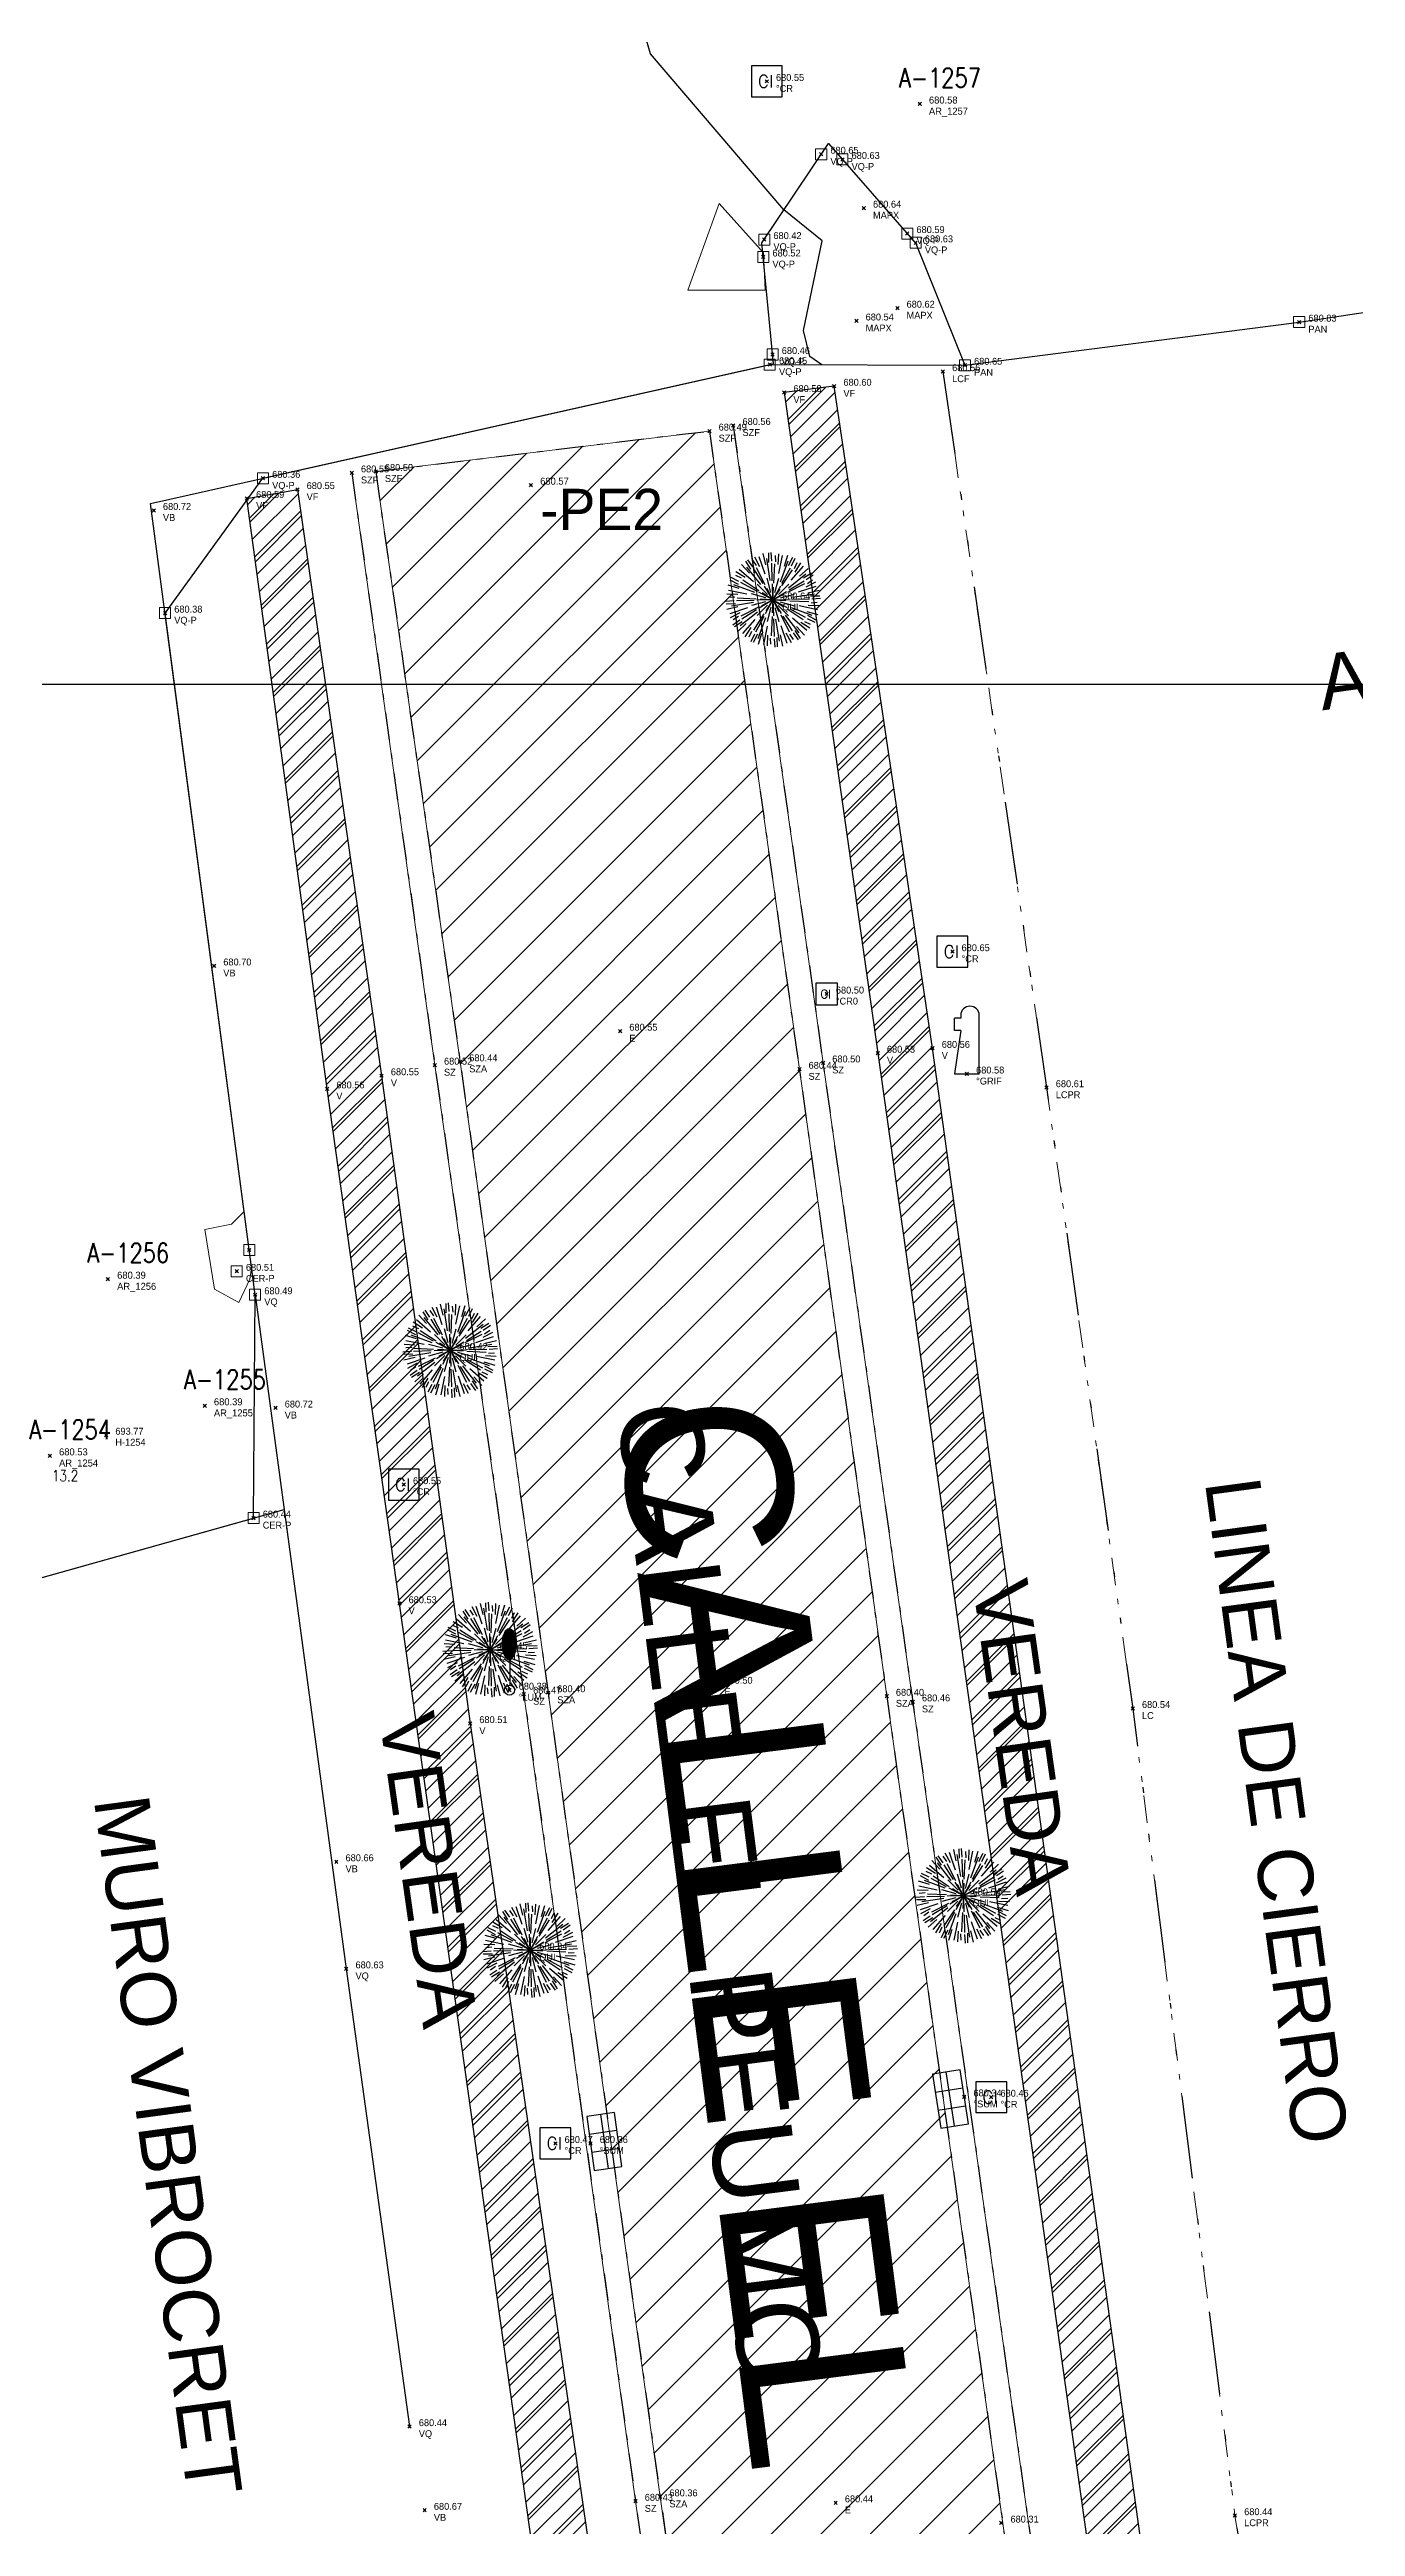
# Model space of a CAD drawing. Extents: x 350769 to 354978, y 6304672 to 6307963.
# Drawn here: x 352631.98 to 352655.68, y 6305766.56 to 6305811.52 of the extents above; entities that cross this region are included whole.
import ezdxf

# ---------------------------------------------------------------- set-up
doc = ezdxf.new("R2010")
doc.units = 0
doc.header["$PDMODE"] = 35
doc.header["$PDSIZE"] = 0.03
for name, pattern in [('4.0 - LO RECABARREN - DESNIVEL NUEVO$0$HIDDEN', [0.375, 0.25, -0.125]), ('CONTINUOS', [0]), ('DASHED', [19.05, 12.7, -6.35]), ('DIVIDE', [1.25, 0.5, -0.25, 0, -0.25, 0, -0.25]), ('JPG_DASHDOT', [1, 0.5, -0.25, 0, -0.25])]:
    doc.linetypes.add(name, pattern=pattern)
doc.layers.get('0').update_dxf_attribs({"linetype": 'CONTINUOUS'})
doc.layers.get('Defpoints').update_dxf_attribs({"linetype": 'CONTINUOUS'})
for name, color, linetype in [('02_Geo ext_Acotamiento', 7, 'CONTINUOUS'), ('02_Geo ext_Geometria', 2, 'CONTINUOUS'), ('1-ARBOL H1', 7, 'CONTINUOUS'), ('1-ARBOL H3', 241, 'CONTINUOUS'), ('1-ARBOL NOMBRE', 3, 'CONTINUOUS'), ('1-ARBOL PTO', 7, 'CONTINUOUS'), ('1-CALLE_NOMBRE', 6, 'CONTINUOUS'), ('1-CERCO', 252, 'CERCO_LINE'), ('1-coordenadas', 8, 'CONTINUOUS'), ('1-LINEA DE CIERRO', 7, 'DIVIDE'), ('1-MURO PANDERETA', 250, 'FENCELINE2'), ('1-MURO VIBROCRET', 7, 'FENCELINE2'), ('1-PAVIMENTO', 161, 'CONTINUOUS'), ('1-SOLERA', 212, 'CONTINUOUS'), ('1-TEXTOS', 7, 'CONTINUOUS'), ('1-VEREDA', 251, 'CONTINUOUS'), ('2-ACHURADO PAVIMENTO HORMIGON 3', 8, 'CONTINUOUS'), ('C-TINN', 5, 'CONTINUOUS'), ('C-TOPO - BORDE - 2', 7, 'CONTINUOUS'), ('C-TOPO-MINR', 8, 'CONTINUOUS'), ('TOP-URB-SOLERAS', 2, 'JPG_DASHDOT'), ('V-NODE-TEXT DIC 2012', 31, 'CONTINUOUS'), ('Z-CR', 253, 'CONTINUOUS'), ('Z-CR0', 253, 'CONTINUOUS'), ('Z-GRIF', 253, 'CONTINUOUS'), ('Z-LUM', 253, 'CONTINUOUS'), ('Z-QUIL', 253, 'CONTINUOUS'), ('Z-QUILLAY', 253, 'CONTINUOUS'), ('Z-SUM', 253, 'CONTINUOUS')]:
    doc.layers.add(name, color=color, linetype=linetype)
doc.layers.add('0_ASD_TOPOGRAFIA_ELEMENTOS', color=9, linetype='CONTINUOS', lineweight=5, true_color=0xbdbdbd)
doc.styles.add('A', font='arial.ttf', dxfattribs={"height": 2})
doc.styles.add('ROMANS', font='romans.shx', dxfattribs={"width": 0.65})
doc.linetypes.add('CERCO_LINE', pattern='A,0.5,-0.2,[" X ",STANDARD,S=0.1,R=0,X=-0.1,Y=-0.05],-0.25', length=0.95)
doc.linetypes.add('FENCELINE2', pattern='A,0.25,-0.1,[132,ltypeshp.shx,S=0.1,R=0,X=-0.1,Y=0],-0.1,1', length=1.45)
doc.dimstyles.new('Principal', dxfattribs={"dimscale": 0, "dimtxt": 2, "dimasz": 2, "dimexe": 1, "dimexo": 1, "dimtad": 1, "dimrnd": 0.05, "dimzin": 1, "dimtxsty": 'ROMANS', "dimcen": 2.5, "dimclrt": 2, "dimaunit": 2, "dimadec": 0, "dimazin": 0, "dimtfac": 1, "dimtmove": 0, "dimatfit": 3, "dimfxl": 1, "dimfxlon": 1, "dimarcsym": 0})
pattern_1 = [(45, (0, 0), (-0.179605122421, 0.179605122421), [])]
pattern_2 = [(45, (38000, -3000), (-0.449012806053, 0.449012806053), [])]

# ---------------------------------------------------------------- blocks, each defined once
blk = doc.blocks.new('COORDENADAS')
at = {"layer": '1-coordenadas'}
blk.add_line((20, -400.625), (1420, -400.625), dxfattribs=at)
blk = doc.blocks.new('QUIL')
at = {"layer": 'Z-QUILLAY'}
for p, q in [((-1.26, 1.01), (-1.68, 1.27)), ((-0.89, 0.82), (-1.53, 1.38)), ((-1.07, 1.21), (-1.43, 1.6)), ((-1, 1.39), (-1.23, 1.75)), ((-0.55, 0.7), (-1.18, 1.49)), ((-0.92, 1.5), (-1.14, 1.82)), ((-0.75, 1.56), (-0.91, 1.8)), ((-0.45, 0.74), (-0.87, 1.41)), ((-0.59, 1.5), (-0.82, 1.94)), ((-0.35, 0.68), (-0.74, 1.45)), ((-0.36, 1.16), (-0.63, 1.96)), ((-0.32, 1.59), (-0.44, 2.1)), ((-0.12, 0.88), (-0.28, 1.88)), ((-0.18, 1.7), (-0.19, 2.13)), ((-0.05, 1.76), (-0.08, 2.15)), ((-0.03, 0.86), (-0.05, 1.66)), ((0.04, 0.76), (0.08, 1.63)), ((0.13, 1.73), (0.11, 2.01)), ((0.24, 1.6), (0.26, 2.09)), ((0.26, 1.19), (0.43, 2.02)), ((0.34, 0.82), (0.69, 1.77)), ((0.41, 0.76), (0.79, 1.46)), ((0.41, 0.64), (0.89, 1.37)), ((0.52, 1.53), (0.67, 2.03)), ((0.7, 1.56), (0.9, 1.94)), ((0.7, 0.55), (1.49, 1.18)), ((0.82, 0.89), (1.38, 1.53)), ((0.84, 1.55), (1.01, 1.9)), ((0.98, 1.43), (1.1, 1.69)), ((1.01, 1.26), (1.27, 1.68)), ((1.21, 1.07), (1.6, 1.43)), ((1.39, 1), (1.75, 1.23)), ((1.5, 0.92), (1.82, 1.14)), ((-1.6, 0.24), (-2.09, 0.26)), ((-1.53, 0.52), (-2.03, 0.67)), ((-1.19, 0.26), (-2.02, 0.43)), ((-1.73, 0.13), (-2.01, 0.11)), ((-1.56, 0.7), (-1.94, 0.9)), ((-1.55, 0.84), (-1.9, 1.01)), ((-0.82, 0.34), (-1.77, 0.69)), ((-1.43, 0.98), (-1.69, 1.1)), ((-0.76, 0.04), (-1.63, 0.08)), ((-0.76, 0.41), (-1.46, 0.79)), ((-0.64, 0.41), (-1.37, 0.89)), ((-0.33, 0.09), (-0.98, 0.27)), ((0, 0), (-0.73, -0.02)), ((-0.24, 0.25), (-0.71, 0.72)), ((0, 0), (-0.64, 0.35)), ((0, 0), (-0.62, -0.38)), ((0, 0), (-0.58, 0.03)), ((0, 0), (-0.52, -0.27)), ((0, 0), (-0.49, 0.32)), ((0, 0), (-0.38, 0.62)), ((0, 0), (-0.35, -0.64)), ((0, 0), (-0.32, -0.49)), ((0, 0), (-0.27, 0.52)), ((-0.09, 0.34), (-0.26, 0.98)), ((0, 0), (-0.03, -0.58)), ((0, 0), (-0.02, 0.73)), ((0, 0), (0.35, 0.64)), ((0, 0), (0.03, 0.58)), ((0, 0), (0.32, 0.49)), ((0, 0), (0.62, 0.38)), ((0, 0), (0.52, 0.27)), ((0, 0), (0.73, 0.02)), ((0, 0), (0.27, -0.52)), ((0, 0), (0.02, -0.73)), ((0, 0), (0.64, -0.35)), ((0, 0), (0.49, -0.32)), ((0, 0), (0.38, -0.62)), ((0, 0), (0.58, -0.03)), ((0.09, 0.33), (0.27, 0.98)), ((0.25, 0.24), (0.72, 0.71)), ((0.34, 0.09), (0.98, 0.26)), ((0.68, 0.35), (1.45, 0.74)), ((0.74, 0.45), (1.41, 0.87)), ((0.86, 0.03), (1.66, 0.05)), ((0.88, 0.12), (1.88, 0.28)), ((1.16, 0.36), (1.96, 0.63)), ((1.5, 0.59), (1.94, 0.82)), ((1.56, 0.75), (1.8, 0.91)), ((1.59, 0.32), (2.1, 0.44)), ((1.7, 0.18), (2.13, 0.19)), ((1.76, 0.05), (2.15, 0.08)), ((-1.76, -0.05), (-2.15, -0.08)), ((-1.7, -0.18), (-2.13, -0.19)), ((-1.59, -0.32), (-2.1, -0.44)), ((-1.16, -0.36), (-1.96, -0.63)), ((-1.5, -0.59), (-1.94, -0.82)), ((-0.88, -0.12), (-1.88, -0.28)), ((-1.5, -0.92), (-1.82, -1.14)), ((-1.56, -0.75), (-1.8, -0.91)), ((-1.39, -1), (-1.75, -1.23)), ((-0.86, -0.03), (-1.66, -0.05)), ((-1.21, -1.07), (-1.6, -1.43)), ((-0.7, -0.55), (-1.49, -1.18)), ((-0.68, -0.35), (-1.45, -0.74)), ((-0.74, -0.45), (-1.41, -0.87)), ((-0.82, -0.89), (-1.38, -1.53)), ((-0.34, -0.09), (-0.98, -0.26)), ((-0.41, -0.64), (-0.89, -1.37)), ((-0.41, -0.76), (-0.79, -1.46)), ((-0.25, -0.24), (-0.72, -0.71)), ((-0.34, -0.82), (-0.69, -1.77)), ((-0.09, -0.33), (-0.27, -0.98)), ((-0.04, -0.76), (-0.08, -1.63)), ((0.03, -0.86), (0.05, -1.66)), ((0.09, -0.34), (0.26, -0.98)), ((0.12, -0.88), (0.28, -1.88)), ((0.24, -0.25), (0.71, -0.72)), ((0.33, -0.09), (0.98, -0.27)), ((0.35, -0.68), (0.74, -1.45)), ((0.45, -0.74), (0.87, -1.41)), ((0.55, -0.7), (1.18, -1.49)), ((0.64, -0.41), (1.37, -0.89)), ((0.76, -0.04), (1.63, -0.08)), ((0.76, -0.41), (1.46, -0.79)), ((0.82, -0.34), (1.77, -0.69)), ((0.89, -0.82), (1.53, -1.38)), ((1.19, -0.26), (2.02, -0.43)), ((1.26, -1.01), (1.68, -1.27)), ((1.43, -0.98), (1.69, -1.1)), ((1.53, -0.52), (2.03, -0.67)), ((1.55, -0.84), (1.9, -1.01)), ((1.56, -0.7), (1.94, -0.9)), ((1.6, -0.24), (2.09, -0.26)), ((1.73, -0.13), (2.01, -0.11)), ((-1.01, -1.26), (-1.27, -1.68)), ((-0.98, -1.43), (-1.1, -1.69)), ((-0.84, -1.55), (-1.01, -1.9)), ((-0.7, -1.56), (-0.9, -1.94)), ((-0.52, -1.53), (-0.67, -2.03)), ((-0.26, -1.19), (-0.43, -2.02)), ((-0.24, -1.6), (-0.26, -2.09)), ((-0.13, -1.73), (-0.11, -2.01)), ((0.05, -1.76), (0.08, -2.15)), ((0.18, -1.7), (0.19, -2.13)), ((0.32, -1.59), (0.44, -2.1)), ((0.36, -1.16), (0.63, -1.96)), ((0.59, -1.5), (0.82, -1.94)), ((0.75, -1.56), (0.91, -1.8)), ((0.92, -1.5), (1.14, -1.82)), ((1, -1.39), (1.23, -1.75)), ((1.07, -1.21), (1.43, -1.6))]:
    blk.add_line(p, q, dxfattribs=at)
blk = doc.blocks.new('SUM')
at = {"layer": 'Z-SUM', "color": 9, "true_color": 0xbdbdbd}
for p, q in [((-1.5, 1.54), (-1.5, 0)), ((1.5, 1.54), (-1.5, 1.54)), ((-0.5, 1.54), (-0.5, 0)), ((0.5, 1.54), (0.5, 0)), ((1.5, 0), (1.5, 1.54)), ((-1.5, 0.77), (1.5, 0.77)), ((-1.5, 0), (1.5, 0))]:
    blk.add_line(p, q, dxfattribs=at)
blk.add_point((0, 0), dxfattribs=at)
blk = doc.blocks.new('CR0')
at = {"layer": 'Z-CR0'}
for p, q in [((-0.79, 0.79), (-0.79, -0.79)), ((0.79, 0.79), (-0.79, 0.79)), ((0.79, -0.79), (0.79, 0.79)), ((-0.79, -0.79), (0.79, -0.79))]:
    blk.add_line(p, q, dxfattribs=at)
at = {"layer": 'Z-CR0', "style": 'ROMANS'}
blk.add_text('CI', height=0.63, rotation=360, dxfattribs=at).set_placement((-0.46, -0.32))
blk = doc.blocks.new('GRIF')
at = {"layer": 'Z-GRIF'}
for p, q in [((-0.56, 1.97), (-0.56, 2.53)), ((-0.28, 2.53), (-0.56, 2.53)), ((-0.28, 2.65), (-0.28, 2.53)), ((0.56, 0), (0.56, 2.65)), ((-0.28, 1.97), (-0.56, 0)), ((-0.28, 1.97), (-0.56, 1.97)), ((-0.56, 0), (0.56, 0))]:
    blk.add_line(p, q, dxfattribs=at)
blk.add_arc((0.14, 2.65), 0.422, 0, 180, dxfattribs=at)
blk.add_point((0, 0), dxfattribs=at)
blk = doc.blocks.new('LUM')
blk.add_hatch(color=256).paths.add_polyline_path([(0.32, 2.09, 0.048714), (0.29, 2.37, 0.062489), (0.22, 2.58, 0.102974), (0.1, 2.74, 0.180941), (-0.01, 2.78, 0.180941), (-0.12, 2.74, 0.102974), (-0.24, 2.58, 0.062489), (-0.31, 2.37, 0.048714), (-0.34, 2.09, 0.048714), (-0.31, 1.81, 0.062489), (-0.24, 1.6, 0.102974), (-0.12, 1.44, 0.180941), (-0.01, 1.4, 0.180941), (0.1, 1.44, 0.102974), (0.22, 1.6, 0.062489), (0.29, 1.81, 0.048714)])
at = {"layer": 'Z-LUM'}
blk.add_lwpolyline([(-0.34, 2.09, 0.048714), (-0.31, 1.81, 0.062489), (-0.24, 1.6, 0.102974), (-0.12, 1.44, 0.180941), (-0.01, 1.4, 0.180941), (0.1, 1.44, 0.102974), (0.22, 1.6, 0.062489), (0.29, 1.81, 0.048714), (0.32, 2.09, 0.048714), (0.29, 2.37, 0.062489), (0.22, 2.58, 0.102974), (0.1, 2.74, 0.180941), (-0.01, 2.78, 0.180941), (-0.12, 2.74, 0.102974), (-0.24, 2.58, 0.062489), (-0.31, 2.37, 0.048714)], format="xyb", close=True, dxfattribs=at)
blk.add_lwpolyline([(0.01, 1.4), (0.01, 0.23)], dxfattribs=at)
blk.add_circle((0, 0), 0.23, dxfattribs=at)
blk = doc.blocks.new('CR')
at = {"layer": 'Z-CR', "color": 9, "true_color": 0xbdbdbd}
for p, q in [((-1.12, 1.12), (-1.12, -1.12)), ((1.12, 1.12), (-1.12, 1.12)), ((1.12, -1.12), (1.12, 1.12)), ((-1.12, -1.12), (1.12, -1.12))]:
    blk.add_line(p, q, dxfattribs=at)
at = {"layer": 'Z-CR', "color": 9, "true_color": 0xbdbdbd, "style": 'ROMANS'}
blk.add_text('CI', height=0.9, dxfattribs=at).set_placement((-0.65, -0.45))
blk = doc.blocks.new('*D990')
at = {"layer": '02_Geo ext_Geometria', "color": 0, "lineweight": -2, "transparency": 16777216}
blk.add_line((352576.022, 6306008.91), (352574.44, 6306014.447), dxfattribs=at)
at = {"layer": '02_Geo ext_Geometria', "color": 0, "transparency": 16777216}
blk.add_solid([(352574.6, 6306014.493), (352574.28, 6306014.401), (352574.165, 6306015.409)], dxfattribs=at)
at = {"layer": 'Defpoints', "color": 0, "transparency": 16777216}
for p in [(352574.165, 6306015.409), (352689.665, 6305611.165)]:
    blk.add_point(p, dxfattribs=at)
at = {"layer": '02_Geo ext_Geometria', "color": 2, "transparency": 16777216, "insert": (352576.282, 6306011.306), "char_height": 1, "attachment_point": 5, "rotation": 285.9455, "style": 'ROMANS'}
blk.add_mtext('R420,40', dxfattribs=at)
blk = doc.blocks.new('*D1163')
at = {"layer": '02_Geo ext_Acotamiento', "color": 0, "lineweight": -2, "transparency": 16777216}
blk.add_line((352570.503, 6306007.292), (352568.844, 6306012.806), dxfattribs=at)
at = {"layer": '02_Geo ext_Acotamiento', "color": 0, "transparency": 16777216}
blk.add_solid([(352569.004, 6306012.854), (352568.685, 6306012.758), (352568.556, 6306013.764)], dxfattribs=at)
at = {"layer": 'Defpoints', "color": 0, "transparency": 16777216}
for p in [(352568.556, 6306013.764), (352689.665, 6305611.165)]:
    blk.add_point(p, dxfattribs=at)
at = {"layer": '02_Geo ext_Acotamiento', "color": 2, "transparency": 16777216, "insert": (352570.729, 6306009.69), "char_height": 1, "attachment_point": 5, "rotation": 286.7422, "style": 'ROMANS'}
blk.add_mtext('R420,40', dxfattribs=at)
blk = doc.blocks.new('*D1284')
at = {"layer": '02_Geo ext_Acotamiento', "color": 0, "lineweight": -2, "transparency": 16777216}
blk.add_line((352572.304, 6306010.521), (352570.703, 6306016.052), dxfattribs=at)
at = {"layer": '02_Geo ext_Acotamiento', "color": 0, "transparency": 16777216}
blk.add_solid([(352570.863, 6306016.098), (352570.543, 6306016.005), (352570.425, 6306017.012)], dxfattribs=at)
at = {"layer": 'Defpoints', "color": 0, "transparency": 16777216}
for p in [(352570.425, 6306017.012), (352668.732, 6305677.436)]:
    blk.add_point(p, dxfattribs=at)
at = {"layer": '02_Geo ext_Acotamiento', "color": 2, "transparency": 16777216, "insert": (352572.556, 6306012.917), "char_height": 1, "attachment_point": 5, "rotation": 286.1456, "style": 'ROMANS'}
blk.add_mtext('R353,50', dxfattribs=at)
blk = doc.blocks.new('*D1285')
at = {"layer": '02_Geo ext_Acotamiento', "color": 0, "lineweight": -2, "transparency": 16777216}
blk.add_line((352571.708, 6306017.61), (352570.121, 6306023.145), dxfattribs=at)
at = {"layer": '02_Geo ext_Acotamiento', "color": 0, "transparency": 16777216}
blk.add_solid([(352570.282, 6306023.191), (352569.961, 6306023.099), (352569.846, 6306024.106)], dxfattribs=at)
at = {"layer": 'Defpoints', "color": 0, "transparency": 16777216}
for p in [(352569.846, 6306024.106), (352673.986, 6305660.762)]:
    blk.add_point(p, dxfattribs=at)
at = {"layer": '02_Geo ext_Acotamiento', "color": 2, "transparency": 16777216, "insert": (352571.966, 6306020.005), "char_height": 1, "attachment_point": 5, "rotation": 285.9932, "style": 'ROMANS'}
blk.add_mtext('R377,95', dxfattribs=at)
blk = doc.blocks.new('TOPOGRAFIA')
at = {"layer": '1-VEREDA', "lineweight": 0, "true_color": 0xbdbdbd}
h = blk.add_hatch(dxfattribs=at)
h.set_pattern_fill('ANSI31', color=9, scale=0.2)
h.set_pattern_definition(pattern_2)
h.paths.add_polyline_path([(390646.224, 6302805.407), (390645.316, 6302805.293), (390647.013, 6302793.302), (390652.44, 6302754.725), (390653.368, 6302754.99), (390648.008, 6302793.389)])
h = blk.add_hatch(dxfattribs=at)
h.set_pattern_fill('ANSI31', color=9, scale=0.2)
h.set_pattern_definition(pattern_2)
h.paths.add_polyline_path([(390638.01, 6302792.892), (390636.482, 6302803.531), (390635.565, 6302803.371), (390637.021, 6302792.653), (390638.332, 6302783.309), (390642.949, 6302750.524), (390643.874, 6302750.648), (390643.268, 6302755.178), (390642.091, 6302763.981), (390639.616, 6302781.133)])
at = {"layer": '1-ARBOL H1', "color": 9, "lineweight": 0, "true_color": 0xbdbdbd}
blk.add_point((390631.989, 6302785.993), dxfattribs=at)
at = {"layer": '1-ARBOL PTO', "color": 9, "lineweight": 0, "true_color": 0xbdbdbd}
for p in [(390647.776, 6302810.53), (390633.043, 6302789.2), (390634.799, 6302786.902), (390631.989, 6302785.993)]:
    blk.add_point(p, dxfattribs=at)
at = {"layer": '1-CERCO', "color": 9, "lineweight": 0, "true_color": 0xbdbdbd, "flags": 128}
blk.add_lwpolyline([(390585.793, 6302771.685), (390593.032, 6302773.442), (390605.273, 6302776.691), (390612.341, 6302778.521), (390626.778, 6302782.364), (390636.241, 6302785.019)], dxfattribs=at)
at = {"layer": '1-coordenadas', "color": 9, "linetype": '4.0 - LO RECABARREN - DESNIVEL NUEVO$0$HIDDEN', "lineweight": 0, "ltscale": 50, "true_color": 0xbdbdbd}
blk.add_line((390200, 6302800), (390900, 6302800), dxfattribs=at)
at = {"layer": '1-LINEA DE CIERRO', "color": 9, "lineweight": 0, "true_color": 0xbdbdbd, "flags": 128}
blk.add_lwpolyline([(390648.197, 6302805.672), (390650.078, 6302792.675), (390651.642, 6302781.407), (390653.497, 6302766.756), (390655.596, 6302753.655)], dxfattribs=at)
at = {"layer": '1-MURO PANDERETA', "color": 9, "lineweight": 0, "true_color": 0xbdbdbd, "flags": 128}
blk.add_lwpolyline([(390648.595, 6302805.788), (390654.662, 6302806.571), (390657.467, 6302806.99), (390665.408, 6302808.11), (390675.786, 6302809.566), (390684.99, 6302810.899), (390696.866, 6302812.57), (390707.673, 6302814.074), (390715.297, 6302815.121), (390726.192, 6302816.616), (390737.328, 6302818.155)], dxfattribs=at)
at = {"layer": '1-MURO VIBROCRET', "color": 9, "lineweight": 0, "true_color": 0xbdbdbd, "flags": 128}
for points in [[(390635.714, 6302788.917), (390633.816, 6302803.279), (390645.121, 6302805.814), (390644.912, 6302808.007), (390646.118, 6302809.814), (390647.707, 6302807.997), (390648.595, 6302805.788)], [(390635.714, 6302788.917), (390637.369, 6302776.681), (390638.518, 6302768.372)]]:
    blk.add_lwpolyline(points, dxfattribs=at)
at = {"layer": '1-PAVIMENTO', "color": 9, "lineweight": 0, "true_color": 0xbdbdbd, "flags": 128}
for points in [[(390637.902, 6302803.861), (390643.959, 6302804.593)], [(390643.959, 6302804.593), (390645.591, 6302793.009), (390647.176, 6302781.629), (390651.046, 6302754.061)], [(390637.902, 6302803.861), (390639.433, 6302793.145), (390641.03, 6302781.693), (390643.066, 6302767.098), (390645.118, 6302752.543)]]:
    blk.add_lwpolyline(points, dxfattribs=at)
at = {"layer": '1-SOLERA', "color": 9, "lineweight": 0, "true_color": 0xbdbdbd, "flags": 128}
for points in [[(390644.392, 6302804.695), (390646.021, 6302793.125), (390647.649, 6302781.527), (390651.491, 6302754.254)], [(390637.468, 6302803.834), (390638.975, 6302793.084), (390640.592, 6302781.667), (390642.618, 6302767.017), (390644.612, 6302752.829)]]:
    blk.add_lwpolyline(points, dxfattribs=at)
at = {"layer": '1-VEREDA', "color": 9, "lineweight": 0, "true_color": 0xbdbdbd, "flags": 128}
for points in [[(390653.368, 6302754.99), (390648.008, 6302793.389), (390646.224, 6302805.407), (390645.316, 6302805.293)], [(390645.316, 6302805.293), (390647.013, 6302793.302), (390652.44, 6302754.725)], [(390635.565, 6302803.371), (390636.482, 6302803.531), (390638.01, 6302792.892), (390639.616, 6302781.133), (390642.091, 6302763.981), (390643.268, 6302755.178)], [(390642.949, 6302750.524), (390638.332, 6302783.309), (390637.021, 6302792.653), (390635.565, 6302803.371)]]:
    blk.add_lwpolyline(points, dxfattribs=at)
at = {"layer": 'C-TINN', "color": 9, "linetype": 'Continuous', "lineweight": 0, "true_color": 0xbdbdbd}
for points, elevation in [([(390645.887, 6302809.518), (390645.887, 6302809.718), (390646.087, 6302809.718), (390646.087, 6302809.518), (390645.887, 6302809.518)], 680.653), ([(390646.272, 6302809.424), (390646.272, 6302809.624), (390646.472, 6302809.624), (390646.472, 6302809.424), (390646.272, 6302809.424)], 680.627), ([(390647.449, 6302808.078), (390647.449, 6302808.278), (390647.649, 6302808.278), (390647.649, 6302808.078), (390647.449, 6302808.078)], 680.594), ([(390644.836, 6302807.653), (390644.836, 6302807.853), (390645.036, 6302807.853), (390645.036, 6302807.653), (390644.836, 6302807.653)], 680.524), ([(390644.853, 6302807.969), (390644.853, 6302808.169), (390645.053, 6302808.169), (390645.053, 6302807.969), (390644.853, 6302807.969)], 680.419), ([(390647.602, 6302807.91), (390647.602, 6302808.11), (390647.802, 6302808.11), (390647.802, 6302807.91), (390647.602, 6302807.91)], 680.631), ([(390654.562, 6302806.471), (390654.562, 6302806.671), (390654.762, 6302806.671), (390654.762, 6302806.471), (390654.562, 6302806.471)], 680.83), ([(390645.005, 6302805.882), (390645.005, 6302806.082), (390645.205, 6302806.082), (390645.205, 6302805.882), (390645.005, 6302805.882)], 680.464), ([(390644.955, 6302805.699), (390644.955, 6302805.899), (390645.155, 6302805.899), (390645.155, 6302805.699), (390644.955, 6302805.699)], 680.446), ([(390648.495, 6302805.688), (390648.495, 6302805.888), (390648.695, 6302805.888), (390648.695, 6302805.688), (390648.495, 6302805.688)], 680.649), ([(390635.756, 6302803.636), (390635.756, 6302803.836), (390635.956, 6302803.836), (390635.956, 6302803.636), (390635.756, 6302803.636)], 680.365), ([(390633.979, 6302801.189), (390633.979, 6302801.389), (390634.179, 6302801.389), (390634.179, 6302801.189), (390633.979, 6302801.189)], 680.383), ([(390635.507, 6302789.628), (390635.507, 6302789.828), (390635.707, 6302789.828), (390635.707, 6302789.628), (390635.507, 6302789.628)], 680.508), ([(390635.28, 6302789.242), (390635.28, 6302789.442), (390635.48, 6302789.442), (390635.48, 6302789.242), (390635.28, 6302789.242)], 680.509), ([(390635.614, 6302788.817), (390635.614, 6302789.017), (390635.814, 6302789.017), (390635.814, 6302788.817), (390635.614, 6302788.817)], 680.489), ([(390635.585, 6302784.763), (390635.585, 6302784.963), (390635.785, 6302784.963), (390635.785, 6302784.763), (390635.585, 6302784.763)], 680.438)]:
    blk.add_lwpolyline(points, dxfattribs=dict(at, elevation=elevation))
for p in [(390645.987, 6302809.618, 680.653), (390646.372, 6302809.524, 680.627), (390644.936, 6302807.753, 680.524), (390644.953, 6302808.069, 680.419), (390647.549, 6302808.178, 680.594), (390647.702, 6302808.01, 680.631), (390654.662, 6302806.571, 680.83), (390645.105, 6302805.982, 680.464), (390645.055, 6302805.799, 680.446), (390648.595, 6302805.788, 680.649), (390635.856, 6302803.736, 680.365), (390634.079, 6302801.289, 680.383), (390635.38, 6302789.342, 680.509), (390635.607, 6302789.728, 680.508), (390635.714, 6302788.917, 680.489), (390635.685, 6302784.863, 680.438)]:
    blk.add_point(p, dxfattribs=at)
at = {"layer": 'C-TOPO - BORDE - 2', "color": 9, "true_color": 0xbdbdbd, "elevation": 679.82}
blk.add_lwpolyline([(390585.692, 6302771.644), (390585.793, 6302771.685), (390593.032, 6302773.442), (390605.273, 6302776.691), (390612.341, 6302778.521), (390626.778, 6302782.364), (390635.685, 6302784.863), (390635.714, 6302788.917), (390634.079, 6302801.289), (390635.856, 6302803.736), (390645.055, 6302805.799), (390648.595, 6302805.788), (390654.662, 6302806.571), (390657.467, 6302806.99), (390665.408, 6302808.11), (390675.786, 6302809.566), (390684.99, 6302810.899), (390696.866, 6302812.57), (390707.673, 6302814.074), (390715.297, 6302815.121), (390726.192, 6302816.616)], dxfattribs=at)
at = {"layer": 'C-TOPO-MINR', "color": 9, "linetype": 'Continuous', "lineweight": -3, "true_color": 0xbdbdbd, "elevation": 680.5}
blk.add_lwpolyline([(390645.997, 6302805.796), (390645.784, 6302805.944), (390645.665, 6302806.419), (390646.003, 6302808.046), (390645.311, 6302808.605), (390642.889, 6302811.44), (390642.452, 6302812.947)], dxfattribs=at)
at = {"layer": 'C-TOPO-MINR', "color": 9, "linetype": 'Continuous', "lineweight": 0, "true_color": 0xbdbdbd, "elevation": 680.5}
for points in [[(390643.565, 6302807.147), (390644.973, 6302807.152), (390644.94, 6302807.825), (390644.135, 6302808.725), (390643.565, 6302807.147)], [(390635.515, 6302790.426), (390635.287, 6302790.195), (390634.801, 6302790.101), (390634.977, 6302789.015), (390635.419, 6302788.774), (390635.615, 6302789.201), (390635.65, 6302789.399)]]:
    blk.add_lwpolyline(points, dxfattribs=at)
at = {"layer": 'V-NODE-TEXT DIC 2012', "color": 9, "lineweight": 0, "true_color": 0xbdbdbd}
for p in [(390645, 6302810.94), (390647.776, 6302810.53), (390645.987, 6302809.618), (390646.372, 6302809.524), (390646.761, 6302808.64), (390644.936, 6302807.753), (390644.953, 6302808.069), (390647.549, 6302808.178), (390647.702, 6302808.01), (390646.627, 6302806.592), (390647.37, 6302806.824), (390654.662, 6302806.571), (390645.105, 6302805.982), (390645.055, 6302805.799), (390648.197, 6302805.672), (390648.595, 6302805.788), (390645.316, 6302805.293), (390646.224, 6302805.407), (390644.392, 6302804.695), (390643.959, 6302804.593), (390635.856, 6302803.736), (390637.468, 6302803.834), (390637.902, 6302803.861), (390635.565, 6302803.371), (390636.482, 6302803.531), (390640.72, 6302803.612), (390633.874, 6302803.153), (390645.112, 6302801.528), (390634.079, 6302801.289), (390634.969, 6302794.885), (390648.368, 6302795.144), (390646.087, 6302794.375), (390642.338, 6302793.701), (390648.008, 6302793.389), (390638.975, 6302793.084), (390639.433, 6302793.145), (390645.591, 6302793.009), (390646.021, 6302793.125), (390647.013, 6302793.302), (390648.632, 6302792.924), (390637.021, 6302792.653), (390638.01, 6302792.892), (390650.078, 6302792.675), (390635.38, 6302789.342), (390633.043, 6302789.2), (390635.714, 6302788.917), (390639.255, 6302787.907), (390634.799, 6302786.902), (390636.084, 6302786.861), (390633.01, 6302786.368), (390631.989, 6302785.993), (390638.412, 6302785.47), (390635.685, 6302784.863), (390638.332, 6302783.309), (390639.979, 6302782.473), (390640.33, 6302781.74), (390641.03, 6302781.693), (390644.064, 6302781.847), (390640.592, 6302781.667), (390647.176, 6302781.629), (390647.649, 6302781.527), (390651.642, 6302781.407), (390639.616, 6302781.133), (390637.188, 6302778.625), (390648.568, 6302778.006), (390640.703, 6302777.02), (390637.369, 6302776.681), (390648.584, 6302774.357), (390649.074, 6302774.351), (390641.163, 6302773.512), (390641.8, 6302773.512), (390638.518, 6302768.372), (390638.791, 6302766.853), (390642.618, 6302767.017), (390643.066, 6302767.098), (390646.25, 6302766.989), (390649.256, 6302766.622), (390653.497, 6302766.756)]:
    blk.add_point(p, dxfattribs=at)
at = {"layer": 'Z-CR', "color": 9, "lineweight": 0, "true_color": 0xbdbdbd, "xscale": 0.25, "yscale": 0.25, "zscale": 0.25}
for p in [(390645, 6302810.94), (390648.368, 6302795.144), (390638.412, 6302785.47), (390649.074, 6302774.351), (390641.163, 6302773.512)]:
    blk.add_blockref('CR', p, dxfattribs=at)
at = {"layer": 'Z-CR0', "color": 9, "lineweight": 0, "true_color": 0xbdbdbd, "xscale": 0.25, "yscale": 0.25, "zscale": 0.25}
blk.add_blockref('CR0', (390646.087, 6302794.375), dxfattribs=at)
at = {"layer": 'Z-GRIF', "color": 9, "lineweight": 0, "true_color": 0xbdbdbd, "xscale": 0.4, "yscale": 0.4, "zscale": 0.4}
blk.add_blockref('GRIF', (390648.632, 6302792.924), dxfattribs=at)
at = {"layer": 'Z-LUM', "color": 9, "lineweight": 0, "true_color": 0xbdbdbd, "xscale": 0.4, "yscale": 0.4, "zscale": 0.4}
blk.add_blockref('LUM', (390640.33, 6302781.74), dxfattribs=at)
at = {"layer": 'Z-QUIL', "color": 9, "lineweight": 0, "true_color": 0xbdbdbd, "xscale": 0.4, "yscale": 0.4, "zscale": 0.4}
for p in [(390645.112, 6302801.528), (390639.255, 6302787.907), (390639.979, 6302782.473), (390648.568, 6302778.006), (390640.703, 6302777.02)]:
    blk.add_blockref('QUIL', p, dxfattribs=at)
at = {"layer": 'Z-SUM', "color": 9, "lineweight": 0, "true_color": 0xbdbdbd, "xscale": 0.33, "yscale": 0.33, "zscale": 0.33}
for p, rotation in [((390648.584, 6302774.357), 98.68863258707944), ((390641.8, 6302773.512), 277.9691317911802)]:
    blk.add_blockref('SUM', p, dxfattribs=dict(at, rotation=rotation))
at = {"layer": '1-ARBOL H3', "color": 9, "lineweight": 0, "true_color": 0xbdbdbd, "style": 'ROMANS', "width": 0.8}
blk.add_text('13.2', height=0.2, dxfattribs=at).set_placement((390632.025, 6302785.531))
at = {"layer": '1-ARBOL NOMBRE', "color": 9, "lineweight": 0, "true_color": 0xbdbdbd, "style": 'ROMANS', "width": 0.8}
for s, p in [('A-1257', (390647.399, 6302810.83)), ('A-1256', (390632.666, 6302789.5)), ('A-1255', (390634.422, 6302787.202)), ('A-1254', (390631.612, 6302786.293))]:
    blk.add_text(s, height=0.35, dxfattribs=at).set_placement(p)
at = {"layer": '1-CALLE_NOMBRE', "color": 9, "lineweight": 0, "true_color": 0xbdbdbd, "style": 'A'}
blk.add_text('CALLE EL PEUMO', height=3, rotation=277.2934, dxfattribs=at).set_placement((390642.266, 6302786.876))
at = {"layer": '1-TEXTOS', "color": 9, "lineweight": 0, "true_color": 0xbdbdbd, "style": 'A'}
for s, rotation, p in [('ADOSAMIENTO', 7.996, (390655.08, 6302799.521)), ('LINEA DE CIERRO', 277.6716, (390652.949, 6302785.52)), ('VEREDA', 278.0655, (390648.735, 6302783.66)), ('VEREDA', 278.0655, (390637.965, 6302781.251)), ('MURO VIBROCRET', 277.6716, (390632.785, 6302779.754))]:
    blk.add_text(s, height=1, rotation=rotation, dxfattribs=at).set_placement(p)
at = {"layer": 'V-NODE-TEXT DIC 2012', "color": 9, "lineweight": 0, "true_color": 0xbdbdbd}
for s, height, p in [('680.55', 0.125, (390645.167, 6302810.948)), ('°CR', 0.125, (390645.167, 6302810.748)), ('AR_1257', 0.127, (390647.943, 6302810.335)), ('680.58', 0.127, (390647.943, 6302810.537)), ('VQ-P', 0.125, (390646.154, 6302809.426)), ('680.65', 0.125, (390646.154, 6302809.626)), ('680.63', 0.125, (390646.539, 6302809.532)), ('VQ-P', 0.125, (390646.539, 6302809.332)), ('680.64', 0.125, (390646.928, 6302808.648)), ('680.42', 0.125, (390645.12, 6302808.077)), ('MAPX', 0.125, (390646.928, 6302808.448)), ('680.59', 0.125, (390647.716, 6302808.186)), ('680.52', 0.125, (390645.103, 6302807.761)), ('VQ-P', 0.125, (390645.12, 6302807.877)), ('VQ-P', 0.125, (390647.716, 6302807.986)), ('VQ-P', 0.125, (390647.869, 6302807.818)), ('680.63', 0.125, (390647.869, 6302808.018)), ('VQ-P', 0.125, (390645.103, 6302807.561)), ('680.62', 0.125, (390647.537, 6302806.832)), ('680.54', 0.125, (390646.794, 6302806.6)), ('MAPX', 0.125, (390646.794, 6302806.4)), ('MAPX', 0.125, (390647.537, 6302806.632)), ('680.83', 0.125, (390654.829, 6302806.579)), ('PAN', 0.125, (390654.829, 6302806.379)), ('680.46', 0.125, (390645.272, 6302805.99)), ('VQ-P', 0.125, (390645.222, 6302805.607)), ('680.45', 0.125, (390645.222, 6302805.807)), ('VQ-P', 0.125, (390645.272, 6302805.79)), ('680.60', 0.125, (390646.391, 6302805.415)), ('680.56', 0.125, (390648.364, 6302805.68)), ('LCF', 0.125, (390648.364, 6302805.48)), ('680.65', 0.125, (390648.762, 6302805.796)), ('PAN', 0.125, (390648.762, 6302805.596)), ('VF', 0.125, (390645.483, 6302805.101)), ('680.58', 0.125, (390645.483, 6302805.301)), ('VF', 0.125, (390646.391, 6302805.215)), ('680.49', 0.125, (390644.126, 6302804.601)), ('SZF', 0.125, (390644.559, 6302804.503)), ('680.56', 0.125, (390644.559, 6302804.703)), ('SZF', 0.125, (390644.126, 6302804.401)), ('680.36', 0.125, (390636.023, 6302803.744)), ('SZF', 0.125, (390637.635, 6302803.642)), ('680.55', 0.125, (390637.635, 6302803.842)), ('SZF', 0.125, (390638.069, 6302803.669)), ('680.50', 0.125, (390638.069, 6302803.869)), ('680.57', 0.127, (390640.887, 6302803.619)), ('680.72', 0.125, (390634.041, 6302803.161)), ('VF', 0.125, (390635.732, 6302803.179)), ('680.59', 0.125, (390635.732, 6302803.379)), ('VQ-P', 0.125, (390636.023, 6302803.544)), ('VF', 0.125, (390636.649, 6302803.339)), ('680.55', 0.125, (390636.649, 6302803.539)), ('-PE2', 0.75, (390640.887, 6302802.794)), ('VB', 0.125, (390634.041, 6302802.961)), ('680.64', 0.125, (390645.279, 6302801.536)), ('QUI', 0.125, (390645.279, 6302801.336)), ('VQ-P', 0.125, (390634.246, 6302801.097)), ('680.38', 0.125, (390634.246, 6302801.297)), ('680.65', 0.125, (390648.535, 6302795.152)), ('VB', 0.125, (390635.136, 6302794.693)), ('680.70', 0.125, (390635.136, 6302794.893)), ('°CR', 0.125, (390648.535, 6302794.952)), ('680.50', 0.125, (390646.254, 6302794.383)), ('°CR0', 0.125, (390646.254, 6302794.183)), ('680.55', 0.125, (390642.505, 6302793.709)), ('E', 0.125, (390642.505, 6302793.509)), ('680.53', 0.125, (390647.18, 6302793.31)), ('680.56', 0.125, (390648.175, 6302793.397)), ('680.55', 0.125, (390638.177, 6302792.9)), ('SZ', 0.125, (390639.142, 6302792.892)), ('680.52', 0.125, (390639.142, 6302793.092)), ('SZA', 0.125, (390639.6, 6302792.953)), ('680.44', 0.125, (390639.6, 6302793.153)), ('SZ', 0.125, (390645.758, 6302792.817)), ('680.44', 0.125, (390645.758, 6302793.017)), ('SZ', 0.125, (390646.188, 6302792.933)), ('680.50', 0.125, (390646.188, 6302793.133)), ('V', 0.125, (390647.18, 6302793.11)), ('V', 0.125, (390648.175, 6302793.197)), ('680.58', 0.125, (390648.799, 6302792.932)), ('V', 0.125, (390637.188, 6302792.461)), ('680.56', 0.125, (390637.188, 6302792.661)), ('V', 0.125, (390638.177, 6302792.7)), ('°GRIF', 0.125, (390648.799, 6302792.732)), ('680.61', 0.125, (390650.245, 6302792.683)), ('LCPR', 0.125, (390650.245, 6302792.483)), ('680.39', 0.127, (390633.21, 6302789.207)), ('680.51', 0.125, (390635.547, 6302789.35)), ('AR_1256', 0.127, (390633.21, 6302789.005)), ('CER-P', 0.125, (390635.547, 6302789.15)), ('680.49', 0.125, (390635.881, 6302788.925)), ('VQ', 0.125, (390635.881, 6302788.725)), ('680.42', 0.125, (390639.422, 6302787.915)), ('QUI', 0.125, (390639.422, 6302787.715)), ('AR_1255', 0.127, (390634.966, 6302786.707)), ('680.39', 0.127, (390634.966, 6302786.909)), ('VB', 0.125, (390636.251, 6302786.669)), ('680.72', 0.125, (390636.251, 6302786.869)), ('693.77', 0.125, (390633.177, 6302786.376)), ('H-1254', 0.125, (390633.177, 6302786.176)), ('AR_1254', 0.127, (390632.156, 6302785.798)), ('680.53', 0.127, (390632.156, 6302786)), ('680.55', 0.125, (390638.579, 6302785.478)), ('°CR', 0.125, (390638.579, 6302785.278)), ('680.44', 0.125, (390635.852, 6302784.871)), ('CER-P', 0.125, (390635.852, 6302784.671)), ('V', 0.125, (390638.499, 6302783.117)), ('680.53', 0.125, (390638.499, 6302783.317)), ('680.45', 0.125, (390640.146, 6302782.481)), ('QUI', 0.125, (390640.146, 6302782.281)), ('680.38', 0.125, (390640.497, 6302781.748)), ('°LUM', 0.125, (390640.497, 6302781.548)), ('680.47', 0.125, (390640.759, 6302781.675)), ('680.40', 0.125, (390641.197, 6302781.701)), ('680.50', 0.125, (390644.231, 6302781.855)), ('E', 0.125, (390644.231, 6302781.655)), ('680.40', 0.125, (390647.343, 6302781.637)), ('680.51', 0.125, (390639.783, 6302781.141)), ('SZ', 0.125, (390640.759, 6302781.475)), ('SZA', 0.125, (390641.197, 6302781.501)), ('SZA', 0.125, (390647.343, 6302781.437)), ('SZ', 0.125, (390647.816, 6302781.335)), ('680.46', 0.125, (390647.816, 6302781.535)), ('680.54', 0.125, (390651.809, 6302781.415)), ('LC', 0.125, (390651.809, 6302781.215)), ('V', 0.125, (390639.783, 6302780.941)), ('VB', 0.125, (390637.355, 6302778.433)), ('680.66', 0.125, (390637.355, 6302778.633)), ('680.54', 0.125, (390648.735, 6302778.014)), ('QUI', 0.125, (390648.735, 6302777.814)), ('680.63', 0.125, (390637.536, 6302776.689)), ('680.34', 0.125, (390640.87, 6302777.028)), ('QUI', 0.125, (390640.87, 6302776.828)), ('VQ', 0.125, (390637.536, 6302776.489)), ('680.34', 0.125, (390648.751, 6302774.365)), ('680.46', 0.125, (390649.241, 6302774.359)), ('°SUM', 0.125, (390648.751, 6302774.165)), ('°CR', 0.125, (390649.241, 6302774.159)), ('680.47', 0.125, (390641.33, 6302773.52)), ('680.36', 0.125, (390641.967, 6302773.52)), ('°CR', 0.125, (390641.33, 6302773.32)), ('°SUM', 0.125, (390641.967, 6302773.32)), ('VQ', 0.125, (390638.685, 6302768.18)), ('680.44', 0.125, (390638.685, 6302768.38)), ('680.67', 0.125, (390638.958, 6302766.861)), ('SZ', 0.125, (390642.785, 6302766.825)), ('680.43', 0.125, (390642.785, 6302767.025)), ('SZA', 0.125, (390643.233, 6302766.906)), ('680.36', 0.125, (390643.233, 6302767.106)), ('680.44', 0.125, (390646.417, 6302766.997)), ('E', 0.125, (390646.417, 6302766.797)), ('680.44', 0.125, (390653.664, 6302766.764)), ('VB', 0.125, (390638.958, 6302766.661)), ('680.31', 0.125, (390649.423, 6302766.63)), ('LCPR', 0.125, (390653.664, 6302766.564))]:
    blk.add_text(s, height=height, dxfattribs=at).set_placement(p)

msp = doc.modelspace()

# ---------------------------------------------------------------- hatches: boundary and pattern name
at = {"layer": '1-VEREDA'}
h = msp.add_hatch(dxfattribs=at)
h.set_pattern_fill('ANSI31', color=256, scale=0.08)
h.set_pattern_definition(pattern_1)
h.paths.add_polyline_path([(352646.224, 6305805.407), (352645.316, 6305805.293), (352647.013, 6305793.302), (352652.44, 6305754.725), (352653.368, 6305754.99), (352648.008, 6305793.389)])
h = msp.add_hatch(dxfattribs=at)
h.set_pattern_fill('ANSI31', color=256, scale=0.08)
h.set_pattern_definition(pattern_1)
h.paths.add_polyline_path([(352638.01, 6305792.892), (352636.482, 6305803.531), (352635.565, 6305803.371), (352637.021, 6305792.653), (352638.332, 6305783.309), (352642.949, 6305750.524), (352643.874, 6305750.648), (352643.268, 6305755.178), (352642.091, 6305763.981), (352639.616, 6305781.133)])
at = {"layer": '2-ACHURADO PAVIMENTO HORMIGON 3'}
h = msp.add_hatch(dxfattribs=at)
h.set_pattern_fill('ANSI31', color=256, scale=0.2)
h.set_pattern_definition([(45, (0, 0), (-0.449012806053, 0.449012806053), [])])
h.paths.add_polyline_path([(352645.591, 6305793.009), (352643.959, 6305804.593), (352637.902, 6305803.861), (352639.433, 6305793.145), (352641.03, 6305781.693), (352643.066, 6305767.098), (352645.118, 6305752.543), (352651.046, 6305754.061), (352647.176, 6305781.629)])

# ---------------------------------------------------------------- linework, layer by layer
at = {"layer": '1-CERCO', "ltscale": 6, "flags": 128}
msp.add_lwpolyline([(352585.793, 6305771.685), (352593.032, 6305773.442), (352605.273, 6305776.691), (352612.341, 6305778.521), (352626.778, 6305782.364), (352636.241, 6305785.019)], dxfattribs=at)
at = {"layer": '1-LINEA DE CIERRO', "ltscale": 3, "flags": 128}
msp.add_lwpolyline([(352648.197, 6305805.672), (352650.078, 6305792.675), (352651.642, 6305781.407), (352653.497, 6305766.756), (352655.596, 6305753.655)], dxfattribs=at)
at = {"layer": '1-MURO PANDERETA', "flags": 128}
msp.add_lwpolyline([(352648.595, 6305805.788), (352654.662, 6305806.571), (352657.467, 6305806.99), (352665.408, 6305808.11), (352675.786, 6305809.566), (352684.99, 6305810.899), (352696.866, 6305812.57), (352707.673, 6305814.074), (352715.297, 6305815.121), (352726.192, 6305816.616), (352737.328, 6305818.155)], dxfattribs=at)
at = {"layer": '1-MURO VIBROCRET', "flags": 128}
for points in [[(352635.714, 6305788.917), (352633.816, 6305803.279), (352645.121, 6305805.814), (352644.912, 6305808.007), (352646.118, 6305809.814), (352647.707, 6305807.997), (352648.595, 6305805.788)], [(352635.714, 6305788.917), (352637.369, 6305776.681), (352638.518, 6305768.372)]]:
    msp.add_lwpolyline(points, dxfattribs=at)
at = {"layer": '1-VEREDA', "flags": 128}
for points in [[(352653.368, 6305754.99), (352648.008, 6305793.389), (352646.224, 6305805.407), (352645.316, 6305805.293)], [(352645.316, 6305805.293), (352647.013, 6305793.302), (352652.44, 6305754.725)], [(352635.565, 6305803.371), (352636.482, 6305803.531), (352638.01, 6305792.892), (352639.616, 6305781.133), (352642.091, 6305763.981), (352643.268, 6305755.178)], [(352642.949, 6305750.524), (352638.332, 6305783.309), (352637.021, 6305792.653), (352635.565, 6305803.371)]]:
    msp.add_lwpolyline(points, dxfattribs=at)
at = {"layer": 'C-TOPO - BORDE - 2', "elevation": 679.82}
msp.add_lwpolyline([(352585.692, 6305771.644), (352585.793, 6305771.685), (352593.032, 6305773.442), (352605.273, 6305776.691), (352612.341, 6305778.521), (352626.778, 6305782.364), (352635.685, 6305784.863), (352635.714, 6305788.917), (352634.079, 6305801.289), (352635.856, 6305803.736), (352645.055, 6305805.799), (352648.595, 6305805.788), (352654.662, 6305806.571), (352657.467, 6305806.99), (352665.408, 6305808.11), (352675.786, 6305809.566), (352684.99, 6305810.899), (352696.866, 6305812.57), (352707.673, 6305814.074), (352715.297, 6305815.121), (352726.192, 6305816.616)], dxfattribs=at)
at = {"layer": 'TOP-URB-SOLERAS', "flags": 128}
for points in [[(352644.392, 6305804.695), (352646.021, 6305793.125), (352647.649, 6305781.527), (352651.491, 6305754.254)], [(352637.902, 6305803.861), (352643.959, 6305804.593)], [(352643.959, 6305804.593), (352645.591, 6305793.009), (352647.176, 6305781.629), (352651.046, 6305754.061)], [(352637.468, 6305803.834), (352638.975, 6305793.084), (352640.592, 6305781.667), (352642.618, 6305767.017), (352644.612, 6305752.829)], [(352637.902, 6305803.861), (352639.433, 6305793.145), (352641.03, 6305781.693), (352643.066, 6305767.098), (352645.118, 6305752.543)]]:
    msp.add_lwpolyline(points, dxfattribs=at)

# ---------------------------------------------------------------- block references
at = {"color": 252, "linetype": 'DASHED'}
msp.add_blockref('COORDENADAS', (352180, 6306200.625), dxfattribs=at)
at = {"layer": 'Z-CR', "xscale": 0.25, "yscale": 0.25, "zscale": 0.25}
for p in [(352645, 6305810.94), (352648.368, 6305795.144), (352638.412, 6305785.47), (352649.074, 6305774.351), (352641.163, 6305773.512)]:
    msp.add_blockref('CR', p, dxfattribs=at)
at = {"layer": 'Z-CR0', "xscale": 0.25, "yscale": 0.25, "zscale": 0.25}
msp.add_blockref('CR0', (352646.087, 6305794.375), dxfattribs=at)
at = {"layer": 'Z-GRIF', "xscale": 0.4, "yscale": 0.4, "zscale": 0.4}
msp.add_blockref('GRIF', (352648.632, 6305792.924), dxfattribs=at)
at = {"layer": 'Z-LUM', "xscale": 0.4, "yscale": 0.4, "zscale": 0.4}
msp.add_blockref('LUM', (352640.33, 6305781.74), dxfattribs=at)
at = {"layer": 'Z-QUIL', "xscale": 0.4, "yscale": 0.4, "zscale": 0.4}
for p in [(352645.112, 6305801.528), (352639.255, 6305787.907), (352639.979, 6305782.473), (352648.568, 6305778.006), (352640.703, 6305777.02)]:
    msp.add_blockref('QUIL', p, dxfattribs=at)
at = {"layer": 'Z-SUM', "xscale": 0.33, "yscale": 0.33, "zscale": 0.33}
for p, rotation in [((352648.584, 6305774.357), 98.68863258707944), ((352641.8, 6305773.512), 277.9691317911802)]:
    msp.add_blockref('SUM', p, dxfattribs=dict(at, rotation=rotation))

# ---------------------------------------------------------------- texts
at = {"layer": '1-CALLE_NOMBRE', "style": 'A'}
msp.add_text('CALLE EL PEUMO', height=1.5, rotation=277.2934, dxfattribs=at).set_placement((352642.266, 6305786.876))
at = {"layer": '1-TEXTOS', "style": 'A'}
for s, rotation, p in [('ADOSAMIENTO', 7.996, (352655.08, 6305799.521)), ('LINEA DE CIERRO', 277.6716, (352652.949, 6305785.52)), ('VEREDA', 278.0655, (352648.735, 6305783.66)), ('VEREDA', 278.0655, (352637.965, 6305781.251)), ('MURO VIBROCRET', 277.6716, (352632.785, 6305779.754))]:
    msp.add_text(s, height=1, rotation=rotation, dxfattribs=at).set_placement(p)

# ---------------------------------------------------------------- dimensions: what is measured, and where the dimension line sits
at = {"layer": '02_Geo ext_Acotamiento'}
for center, mpoint, override, picture, middle in [((352673.986, 6305660.762), (352569.846, 6306024.106), {"dimscale": 0, "dimfxl": 0.22}, '*D1285', (352571.093, 6306019.755)), ((352668.732, 6305677.436), (352570.425, 6306017.012), {"dimscale": 0, "dimfxl": 0.22}, '*D1284', (352571.684, 6306012.664)), ((352689.665, 6305611.165), (352568.556, 6306013.764), {"dimscale": 0, "dimaunit": 0, "dimfxl": 0.22, "dimarcsym": 1}, '*D1163', (352569.86, 6306009.429))]:
    dim = msp.add_radius_dim(center=center, mpoint=mpoint, dimstyle='Principal', override=override, dxfattribs=at)
    dim.commit()
    dim.dimension.update_dxf_attribs({"geometry": picture, "text_midpoint": middle, "dimtype": 164})
at = {"layer": '02_Geo ext_Geometria'}
dim = msp.add_radius_dim(center=(352689.665, 6305611.165), mpoint=(352574.165, 6306015.409), dimstyle='Principal', override={"dimscale": 0, "dimaunit": 0, "dimfxl": 0.22, "dimarcsym": 1}, dxfattribs=at)
dim.commit()
dim.dimension.update_dxf_attribs({"geometry": '*D990', "text_midpoint": (352575.409, 6306011.056), "dimtype": 164})

# ---------------------------------------------------------------- next in the draw order: block references
at = {"layer": '0_ASD_TOPOGRAFIA_ELEMENTOS', "color": 30, "true_color": 0xf26507}
msp.add_blockref('TOPOGRAFIA', (-38000, 3000), dxfattribs=at)

doc.saveas('drawing.dxf')
